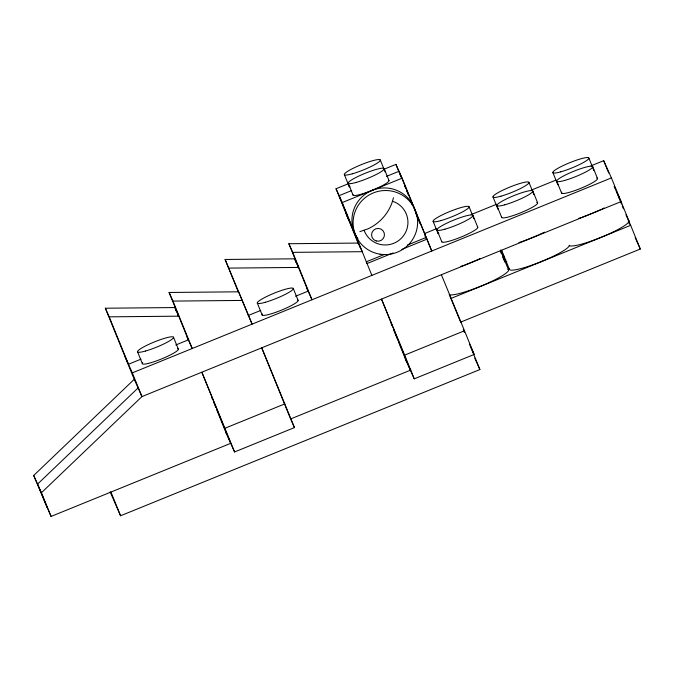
<?xml version="1.0" encoding="UTF-8"?>
<svg xmlns="http://www.w3.org/2000/svg" width="674" height="674" viewBox="0 0 674 674"><rect width="100%" height="100%" fill="white"/><g stroke="black" fill="none" stroke-linecap="round" stroke-linejoin="round"><path stroke-width="1.01" d="M393.481 197.718L392.352 201.728A45.546 45.057 -24.2 0 1 367.777 228.916L359.857 231.654M410.87 370.018L290.604 418.958L261.731 347.843L294.471 427.577L234.586 451.951L201.846 372.208L230.719 443.324L51.064 516.436L33.7 475.482L134.219 379.336L105.346 308.22L174.861 307.555L178.728 316.173L109.213 316.839L105.346 308.22M138.086 387.954L37.567 484.109L47.197 507.817M51.064 516.436L41.434 492.736L141.953 396.582L621.049 201.619L616.322 191.071M358.526 244.131L336.04 188.754L348.593 183.64M383.371 169.494L395.924 164.38L402.108 178.18L431.764 251.023L399.016 171.28L386.463 176.394M351.693 190.54L339.132 195.654L360.312 247.805M336.04 188.754L342.224 202.554L402.108 178.18M424.519 233.575L436.204 228.823M471.252 214.551L496.578 204.256M531.626 189.984L555.974 180.076M591.031 165.812L603.685 160.665L611.419 177.911L629.002 221.097M384.096 254.57L366.294 261.815L367.06 263.542L393.144 252.927M407.399 245.083L426.179 237.442M401.839 249.388L426.954 239.169M141.018 359.141L128.464 364.255L109.213 316.839M175.796 344.987L188.349 339.881L169.098 292.474L238.613 291.808L252.101 324.135L225.116 259.473L294.631 258.808L298.498 267.435L228.983 268.1M248.234 315.508L260.796 310.402M295.566 296.248L308.119 291.143L288.868 243.727L358.383 243.061L362.25 251.688L292.735 252.354L288.868 243.727M124.597 355.628L132.331 372.874L611.419 177.911M502.518 257.08L504.464 256.288M451.016 298.43L630.67 225.318L640.3 249.026L460.637 322.138L449.297 294.597M224.964 428.243L284.849 403.878M410.382 370.211L381.501 299.096L404.619 355.131L464.504 330.766L474.134 354.465L414.249 378.839L405.226 358.711M110.14 491.885L120.57 515.77L479.888 369.546L470.267 345.846M169.098 292.474L172.965 301.093L242.48 300.427M392.462 201.324L394.694 202.057A22.63 22.385 -24.2 0 1 400.786 238.807A22.63 22.385 -24.2 0 1 364.213 230.609L364.145 230.356M614.174 186.285L615.463 189.158M625.944 214.779L630.67 225.318M635.144 237.526L640.3 249.026M424.89 235.689L426.608 239.523M469.407 343.925L474.134 354.465M474.732 358.054L479.888 369.546M306.83 288.261L311.986 299.762L292.735 252.354M291.033 419.91L294.471 427.577M187.06 337.008L192.216 348.509L172.965 301.093M225.563 431.832L226.422 433.744M226.852 434.705L234.586 451.951M134.219 379.336L141.953 396.582L132.331 372.874M33.7 475.482L41.434 492.736M441.386 274.731L464.504 330.766M615.716 189.807L618.791 197.398M619.566 199.293L621.487 204.028M622.262 205.932L623.416 208.772M603.685 160.665L608.698 172.991M628.328 221.35L629.482 224.189M592.699 166.621L597.509 178.475M588.832 157.994L593.642 169.848M556.766 181.239L561.577 193.093M552.899 172.62L557.71 184.474M532.814 190.986L537.625 202.84M528.947 182.368L533.757 194.222M496.881 205.612L501.692 217.466M493.014 196.985L497.825 208.839M501.667 250.29L509.367 269.255M501.085 250.29L505.323 260.72M500.487 250.088L508.575 269.996M500.293 251.031L501.448 253.879M502.989 257.67L504.144 260.509M472.929 215.36L477.74 227.214M469.062 206.733L473.873 218.587A19.394 2.831 -22.1 0 0 473.569 218.317M436.996 229.986L441.807 241.84M433.129 221.358L437.94 233.212M463.232 329.426L464.42 332.349M395.924 164.38L399.084 172.156M399.867 174.094L401.055 177.009M404.602 185.754L405.79 188.669M406.574 190.616L408.545 195.468M410.913 201.299L412.496 205.191M416.043 213.928L417.231 216.843M418.807 220.735L419.986 223.65M384.163 168.618L388.974 180.472M380.296 159.991L385.107 171.845M348.231 183.235L353.041 195.089M344.363 174.617L349.174 186.471M404.619 355.131L414.249 378.839M342.224 202.554L371.88 275.396M391.089 323.596L391.872 325.542M393.852 330.412L397.812 340.159M398.604 342.106L406.515 361.593M294.631 258.808L296.172 262.607M293.266 288.472L298.077 300.326M257.333 303.098L262.144 314.952M225.116 259.473L238.478 292.373M211.821 397.685L212.613 399.631M213.405 401.578L215.773 407.425M216.565 409.371L226.456 433.727M175.24 308.498L176.394 311.346M177.548 314.194L178.324 316.089M173.496 337.211L178.307 349.065M137.563 351.836L142.374 363.69M110.949 492.071L120.57 515.77M350.092 186.883A19.394 2.831 -22.1 0 1 349.486 185.544M350.269 222.799A32.327 31.981 -24.2 0 1 346.444 213.102M348.576 219.303A32.327 31.981 -24.2 0 1 345.518 211.526M357.953 238.815A32.327 31.981 -24.2 0 1 371.382 190.666A32.327 31.981 -24.2 0 1 415.85 213.481M388.671 180.194A19.394 2.831 -22.1 0 1 372.166 190.363A19.394 2.831 -22.1 0 1 353.041 194.693M506.814 261.596A32.327 4.726 -22.1 0 1 505.761 259.549M504.531 261.461A32.327 4.726 -22.1 0 1 504.455 261.992M615.118 188.45A32.327 4.726 -22.1 0 1 615.328 188.863M628.286 220.39A32.327 4.726 -22.1 0 1 604.089 236.094A32.327 4.726 -22.1 0 1 569.218 245.513M618.665 196.69A32.327 4.726 -22.1 0 1 618.934 198.569M604.131 207.98A32.327 4.726 -22.1 0 1 602.388 208.822M601.503 209.243A32.327 4.726 -22.1 0 1 582.285 217.146M581.333 217.483A32.327 4.726 -22.1 0 1 578.545 218.427M569.361 245.26A32.327 4.726 -22.1 0 1 538.585 262.649A32.327 4.726 -22.1 0 1 509.443 268.724M544.491 232.142A32.327 4.726 -22.1 0 1 539.107 234.67M538.172 235.091A32.327 4.726 -22.1 0 1 522.645 241.3M521.693 241.637A32.327 4.726 -22.1 0 1 518.904 242.589M297.773 300.048A19.394 2.831 -22.1 0 1 280.098 310.697A19.394 2.831 -22.1 0 1 262.456 314.025M438.85 233.634A19.394 2.831 -22.1 0 1 438.252 232.294M477.436 226.936A19.394 2.831 -22.1 0 1 460.932 237.113A19.394 2.831 -22.1 0 1 441.807 241.435M558.628 184.887A19.394 2.831 -22.1 0 1 557.718 184.069M593.339 169.57A19.394 2.831 -22.1 0 1 593.642 170.244M536.715 202.419A19.394 2.831 -22.1 0 1 521.996 212.259A19.394 2.831 -22.1 0 1 501.692 217.062M498.128 209.117A19.394 2.831 -22.1 0 1 497.825 208.443M533.454 193.944A19.394 2.831 -22.1 0 1 533.757 194.618M596.6 178.054A19.394 2.831 -22.1 0 1 580.71 188.366A19.394 2.831 -22.1 0 1 561.889 192.174M177.397 348.643A19.394 2.831 -22.1 0 1 161.499 358.964A19.394 2.831 -22.1 0 1 142.686 362.772M507.867 269.288A32.327 4.726 -22.1 0 1 485.111 284.369A32.327 4.726 -22.1 0 1 449.297 294.698M480.174 258.563A32.327 4.726 -22.1 0 1 476.442 260.248M475.49 260.669A32.327 4.726 -22.1 0 1 464.748 264.992M463.779 265.345A32.327 4.726 -22.1 0 1 460.906 266.373M352.308 173.808A19.394 2.831 -22.1 0 0 380.296 160.395A19.394 2.831 -22.1 0 0 354.381 167.708A19.394 2.831 -22.1 0 0 352.308 173.808M380.077 254.199A32.327 31.981 -24.2 0 0 415.563 211.046A32.327 31.981 -24.2 0 0 360.422 202.411A32.327 31.981 -24.2 0 0 380.077 254.199M376.252 240.989A6.462 6.395 -24.2 0 0 384.273 233.187A6.462 6.395 -24.2 0 0 373.514 230.247A6.462 6.395 -24.2 0 0 376.252 240.989M356.184 182.427A19.394 2.831 -22.1 0 0 384.163 169.014A19.394 2.831 -22.1 0 0 358.248 176.335A19.394 2.831 -22.1 0 0 356.184 182.427M441.074 220.55A19.394 2.831 -22.1 0 0 469.053 207.137A19.394 2.831 -22.1 0 0 443.147 214.458A19.394 2.831 -22.1 0 0 441.074 220.55M265.286 302.289A19.394 2.831 -22.1 0 0 293.266 288.876A19.394 2.831 -22.1 0 0 267.351 296.189A19.394 2.831 -22.1 0 0 265.286 302.289M444.941 229.177A19.394 2.831 -22.1 0 0 472.921 215.764A19.394 2.831 -22.1 0 0 447.014 223.077A19.394 2.831 -22.1 0 0 444.941 229.177M504.826 204.803A19.394 2.831 -22.1 0 0 532.814 191.391A19.394 2.831 -22.1 0 0 506.899 198.712A19.394 2.831 -22.1 0 0 504.826 204.803M145.508 351.028A19.394 2.831 -22.1 0 0 173.488 337.615A19.394 2.831 -22.1 0 0 147.581 344.936A19.394 2.831 -22.1 0 0 145.508 351.028M564.719 180.43A19.394 2.831 -22.1 0 0 592.699 167.017A19.394 2.831 -22.1 0 0 566.783 174.339A19.394 2.831 -22.1 0 0 564.719 180.43M560.852 171.811A19.394 2.831 -22.1 0 0 588.832 158.398A19.394 2.831 -22.1 0 0 562.916 165.711A19.394 2.831 -22.1 0 0 560.852 171.811M500.959 196.185A19.394 2.831 -22.1 0 0 528.947 182.764A19.394 2.831 -22.1 0 0 503.031 190.085A19.394 2.831 -22.1 0 0 500.959 196.185"/></g></svg>
